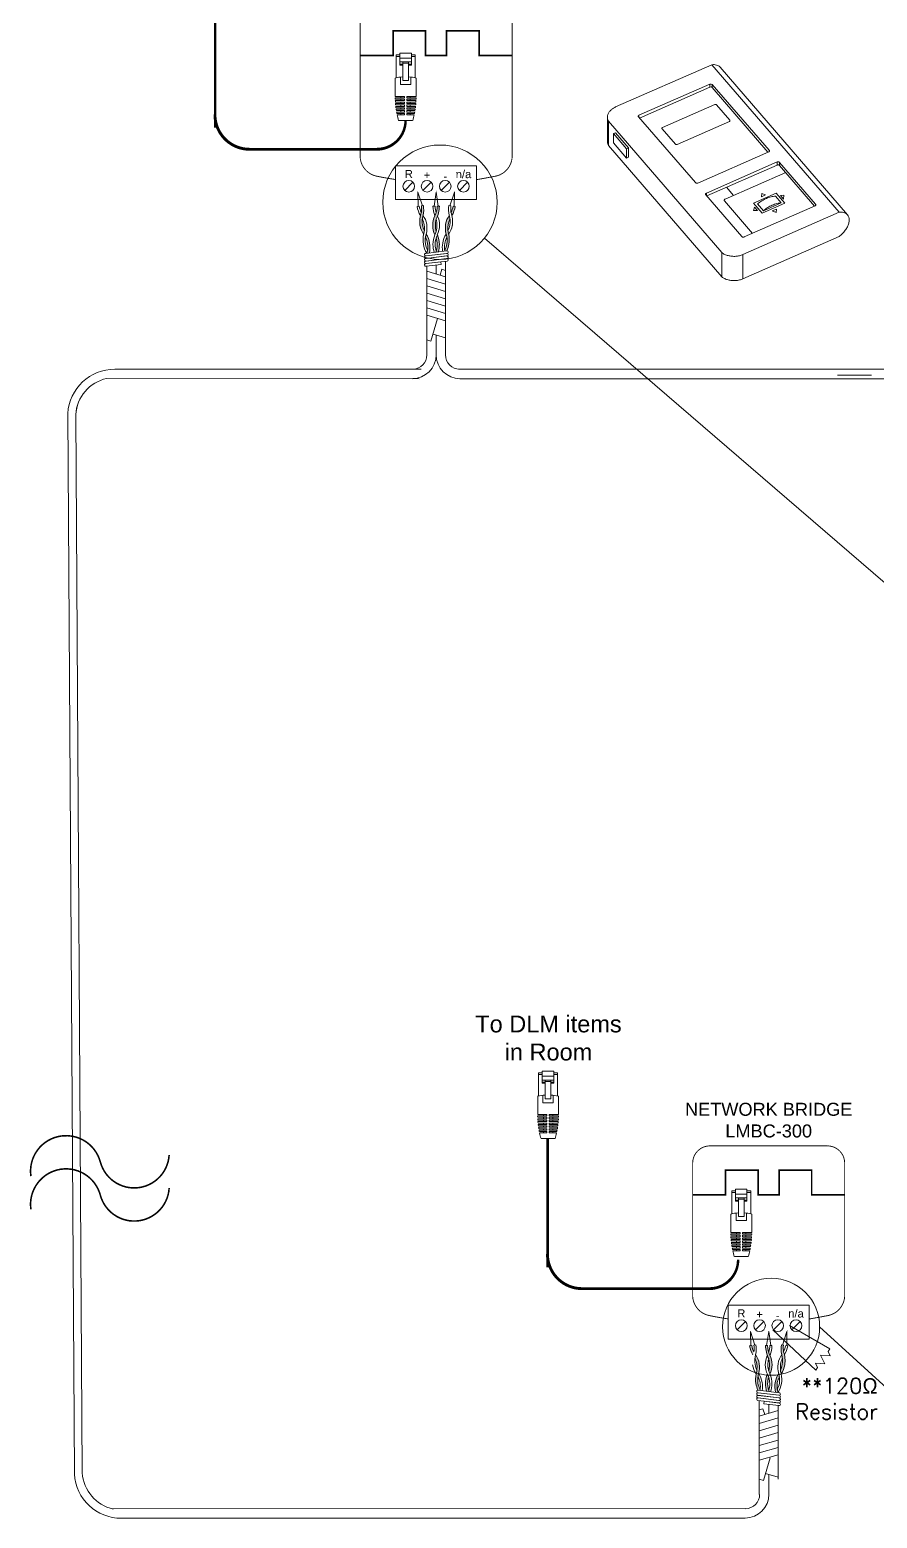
# Model space of a CAD drawing. Header units: inches. Extents: x -60 to 2005, y -577 to 104.
# Drawn here: x 1366.59 to 1384.19, y 27.89 to 58.81 of the extents above; entities that cross this region are included whole.
import ezdxf
from ezdxf.enums import TextEntityAlignment as Align

# ---------------------------------------------------------------- set-up
doc = ezdxf.new("R2010")
doc.units = ezdxf.units.IN
doc.header["$MEASUREMENT"] = 0
doc.layers.get('0').update_dxf_attribs({"lineweight": 5})
for name, color, linetype, lineweight in [('WS', 3, 'Continuous', 5), ('WS_Dataline', 6, 'Continuous', 5), ('WS_DETAIL', 7, 'Continuous', 5)]:
    doc.layers.add(name, color=color, linetype=linetype, lineweight=lineweight)
doc.styles.add('ARIAL', font='arial.ttf')

# ---------------------------------------------------------------- blocks, each defined once
blk = doc.blocks.new('LMCT-100_i')
at = {"extrusion": (0, 0.700492, 0.71366)}
for p, q in [((-24.44, 12.57), (-4.49, 21.34)), ((21.96, -9.31), (-4.49, 21.34)), ((-2.72, 20.82), (23.73, -9.83)), ((-19.6, 10.84), (-4.88, 17.31)), ((-4.88, 16.69), (-19.52, 10.26)), ((-4.89, 17.31), (-4.89, 16.68)), ((-4.39, 17.23), (7.47, 3.58)), ((-4.39, 17.22), (-4.39, 16.6)), ((7.2, 3.17), (-4.39, 16.6)), ((-14.71, 8.31), (-3.84, 13.09)), ((-3.47, 13.03), (-0.73, 9.81)), ((-26.13, 10.41), (-26.13, 5.37)), ((-25.93, 9.59), (-25.93, 4.54)), ((-25.92, 9.59), (-2.4, -17.69)), ((-7.85, -3.15), (-19.72, 10.49)), ((-19.6, 10.84), (-19.6, 10.35)), ((-0.8, 9.56), (-11.67, 4.79)), ((-24.48, 7.23), (-24.92, 7.04)), ((-24.92, 7.04), (-22.2, 3.89)), ((-24.92, 7.04), (-24.92, 5.11)), ((-12.03, 4.85), (-14.8, 8.05)), ((-22.2, 1.96), (-24.92, 5.11)), ((-22.2, 3.89), (-21.76, 4.08)), ((-22.2, 1.96), (-22.2, 3.89)), ((-21.76, 2.15), (-21.76, 4.08)), ((7.36, 3.23), (-7.36, -3.23)), ((7.47, 3.58), (7.47, 3.31)), ((-21.76, 2.15), (-22.2, 1.96)), ((-5.6, -5.33), (9.12, 1.14)), ((9.12, 0.51), (-5.52, -5.91)), ((9.12, 1.14), (9.12, 0.51)), ((9.61, 1.05), (17.1, -7.63)), ((9.61, 1.05), (9.61, 0.43)), ((16.9, -8.02), (9.61, 0.43)), ((-1.72, -6.58), (10.88, -1.04)), ((1.77, -14.36), (-5.72, -5.68)), ((-5.6, -5.33), (-5.6, -5.82)), ((0.07, -5.79), (-1.38, -4.1)), ((4.2, -7.4), (8.9, -5.34)), ((8.76, -5.94), (9.96, -7.33)), ((10.7, -7.42), (8.9, -5.34)), ((3.96, -13.7), (-1.84, -6.93)), ((16.98, -7.98), (2.27, -14.44)), ((6, -9.49), (4.2, -7.4)), ((5.05, -8.96), (4.42, -8.23)), ((6.24, -8.97), (5.04, -7.57)), ((6, -9.49), (10.7, -7.42)), ((6.24, -8.97), (9.96, -7.33)), ((17.1, -7.63), (17.1, -7.9)), ((21.96, -9.31), (2, -18.08)), ((2, -23.12), (21.96, -14.36)), ((-2.4, -22.73), (-2.4, -17.69)), ((2, -18.08), (2, -23.12))]:
    blk.add_line(p, q, dxfattribs=at)
for p, q in [((5.83, -6.07), (5.93, -5.37)), ((6.71, -5.7), (5.93, -5.37)), ((9.78, -5.85), (10.48, -5.73)), ((10.4, -6.57), (10.48, -5.73)), ((4.42, -8.23), (4.2, -8.91)), ((5.05, -8.96), (4.2, -8.91)), ((8.87, -9.36), (8.09, -9.03)), ((8.87, -9.36), (8.97, -8.66))]:
    blk.add_line(p, q)
at = {"extrusion": (-0.310472, -0.62793, 0.71366)}
for p, q in [((6.71, -5.7), (5.83, -6.07)), ((8.97, -8.66), (8.09, -9.03))]:
    blk.add_line(p, q, dxfattribs=at)
at = {"extrusion": (-0.692921, 0.102711, 0.71366)}
blk.add_line((10.4, -6.57), (9.78, -5.85), dxfattribs=at)
for centre in [(-4.71, 16.87), (-4.71, 16.25)]:
    blk.add_arc(centre, 0.477, 48.6015, 112.129)
for points, knots in [([(-4.49, 21.34), (-4.24, 21.37), (-3.76, 21.38), (-3.16, 21.21), (-2.85, 20.98), (-2.72, 20.83), (-2.72, 20.82)], [0, 0, 0, 0, 0.1, 0.2, 0.3, 0.3044799, 0.3044799, 0.3044799, 0.3044799]), ([(-25.93, 4.54), (-26.02, 4.72), (-26.11, 5), (-26.13, 5.28), (-26.13, 5.37)], [0, 0, 0, 0, 0.1666667, 0.2459578, 0.2459578, 0.2459578, 0.2459578])]:
    blk.add_open_spline(points, degree=3, knots=knots)
for points in [[(-24.44, 12.57), (-24.67, 12.47), (-25.09, 12.23), (-25.6, 11.79), (-25.95, 11.27), (-26.13, 10.71), (-26.14, 10.14), (-26.02, 9.77), (-25.93, 9.59)], [(-3.84, 13.09), (-3.82, 13.1), (-3.78, 13.11), (-3.71, 13.12), (-3.64, 13.11), (-3.57, 13.1), (-3.52, 13.07), (-3.49, 13.04), (-3.47, 13.03)], [(-19.72, 10.49), (-19.73, 10.51), (-19.76, 10.55), (-19.77, 10.62), (-19.77, 10.69), (-19.73, 10.75), (-19.68, 10.8), (-19.63, 10.83), (-19.6, 10.84)], [(-0.73, 9.81), (-0.72, 9.8), (-0.7, 9.77), (-0.69, 9.72), (-0.69, 9.67), (-0.72, 9.62), (-0.76, 9.58), (-0.8, 9.56), (-0.82, 9.55)], [(-14.8, 8.05), (-14.81, 8.07), (-14.83, 8.1), (-14.84, 8.15), (-14.83, 8.2), (-14.81, 8.24), (-14.77, 8.28), (-14.73, 8.3), (-14.71, 8.31)], [(-11.67, 4.79), (-11.69, 4.78), (-11.73, 4.76), (-11.8, 4.75), (-11.87, 4.76), (-11.93, 4.78), (-11.99, 4.81), (-12.02, 4.83), (-12.03, 4.85)], [(7.47, 3.58), (7.49, 3.56), (7.51, 3.52), (7.53, 3.46), (7.52, 3.39), (7.48, 3.32), (7.43, 3.27), (7.38, 3.24), (7.35, 3.23)], [(9.12, 1.14), (9.14, 1.15), (9.2, 1.17), (9.3, 1.18), (9.39, 1.17), (9.48, 1.15), (9.56, 1.11), (9.6, 1.07), (9.61, 1.05)], [(9.61, 0.43), (9.6, 0.45), (9.56, 0.48), (9.48, 0.52), (9.39, 0.55), (9.3, 0.56), (9.2, 0.54), (9.14, 0.53), (9.12, 0.51)], [(-7.36, -3.23), (-7.38, -3.24), (-7.44, -3.26), (-7.54, -3.27), (-7.63, -3.27), (-7.72, -3.24), (-7.8, -3.2), (-7.84, -3.17), (-7.85, -3.15)], [(-5.72, -5.68), (-5.73, -5.66), (-5.76, -5.62), (-5.77, -5.56), (-5.76, -5.49), (-5.73, -5.42), (-5.67, -5.37), (-5.62, -5.34), (-5.6, -5.33)], [(5.04, -7.57), (5.33, -7.34), (5.94, -6.91), (6.9, -6.4), (7.85, -6.06), (8.47, -5.96), (8.76, -5.94)], [(-1.84, -6.93), (-1.85, -6.91), (-1.88, -6.87), (-1.89, -6.8), (-1.88, -6.74), (-1.85, -6.67), (-1.8, -6.62), (-1.75, -6.59), (-1.72, -6.58)], [(9.96, -7.33), (9.67, -7.35), (9.06, -7.46), (8.1, -7.8), (7.14, -8.3), (6.53, -8.73), (6.24, -8.97)], [(17.1, -7.63), (17.12, -7.65), (17.14, -7.69), (17.16, -7.75), (17.15, -7.82), (17.11, -7.88), (17.06, -7.94), (17.01, -7.97), (16.98, -7.98)], [(21.96, -14.36), (22.21, -14.17), (22.68, -13.76), (23.28, -13.06), (23.74, -12.32), (24.02, -11.58), (24.12, -10.88), (24.02, -10.27), (23.74, -9.78), (23.28, -9.44), (22.68, -9.27), (22.21, -9.28), (21.96, -9.31)], [(2.27, -14.44), (2.24, -14.46), (2.18, -14.48), (2.09, -14.49), (1.99, -14.48), (1.9, -14.45), (1.83, -14.42), (1.79, -14.38), (1.77, -14.36)], [(-2.4, -17.69), (-2.22, -17.83), (-1.8, -18.07), (-1.08, -18.32), (-0.3, -18.46), (0.5, -18.47), (1.29, -18.34), (1.78, -18.18), (2, -18.08)], [(2, -23.12), (1.78, -23.22), (1.29, -23.39), (0.5, -23.51), (-0.3, -23.5), (-1.08, -23.37), (-1.8, -23.11), (-2.22, -22.87), (-2.4, -22.73)]]:
    blk.add_open_spline(points, degree=3)
at = {"layer": 'WS_DETAIL'}
blk.add_line((-24.48, 7.23), (-21.76, 4.08), dxfattribs=at)
at = {"layer": 'WS_DETAIL', "extrusion": (0, 0.700492, 0.71366)}
blk.add_line((-25.93, 4.54), (-2.4, -22.73), dxfattribs=at)
blk = doc.blocks.new('LMBC-300')
for p, q in [((-5.44, -23.35), (-4.01, -21.92)), ((-2.29, -23.35), (-0.86, -21.92)), ((0.87, -23.35), (2.3, -21.92)), ((4.03, -23.35), (5.45, -21.92))]:
    blk.add_line(p, q)
blk.add_lwpolyline([(-7.01, -19.08), (7.02, -19.08), (7.02, -24.94), (-7.01, -24.94)], close=True)
for centre in [(-4.73, -22.63), (-1.57, -22.63), (1.58, -22.63), (4.74, -22.63)]:
    blk.add_circle(centre, 1.01)
at = {"layer": 'WS_DETAIL', "linetype": 'Continuous', "const_width": 0.154}
for points in [[(0.01, 8.49), (-10.18, 8.49, 0.414214), (-13.15, 5.51), (-13.15, -17.61, 0.329956), (-10.38, -20.86, 0.015788), (-7.01, -21.46, 0.023143)], [(0.01, 8.49), (10.19, 8.49, -0.414214), (13.16, 5.51), (13.16, -17.61, -0.329956), (10.39, -20.86, -0.003091), (7.02, -21.48, -0.023143)]]:
    blk.add_lwpolyline(points, format="xyb", dxfattribs=at)
at = {"layer": 'WS_DETAIL', "const_width": 0.284}
blk.add_lwpolyline([(-13.15, 0), (-7.45, 0), (-7.45, 4.3), (-1.82, 4.3), (-1.82, 0), (1.82, 0), (1.82, 4.3), (7.45, 4.3), (7.45, 0), (13.16, 0)], dxfattribs=at)
at = {"insert": (0.01, 15.95), "char_height": 2.2491, "width": 28.8312, "attachment_point": 2, "style": 'ARIAL'}
blk.add_mtext('NETWORK BRIDGE\\PLMBC-300', dxfattribs=at)
at = {"layer": 'WS_DETAIL', "style": 'ARIAL'}
for s, height, p in [('R', 1.39, (-4.73, -20.5)), ('+', 1.39, (-1.57, -20.67)), ('n/a', 1.385, (4.74, -20.5)), ('-', 1.39, (1.58, -20.91))]:
    blk.add_text(s, height=height, dxfattribs=at).set_placement(p, align=Align.MIDDLE)
blk = doc.blocks.new('A$C756910A1')
at = {"layer": 'WS_DETAIL'}
for p, q in [((0.15, 6.6), (0.15, 10.17)), ((0.15, 10.17), (0.73, 10.17)), ((0.73, 9.92), (0.15, 9.92)), ((0.73, 10.43), (0.73, 8.56)), ((0.73, 10.43), (2.51, 10.43)), ((2.51, 9.66), (0.73, 9.66)), ((2.51, 10.43), (2.51, 8.56)), ((3.08, 10.17), (2.51, 10.17)), ((3.08, 9.92), (2.51, 9.92)), ((3.08, 6.6), (3.08, 10.17)), ((2.51, 9.06), (0.73, 9.06)), ((0.73, 8.74), (1.17, 8.74)), ((0.73, 8.56), (1.17, 8.56)), ((1.17, 6.17), (1.17, 9.06)), ((1.17, 8.85), (2.06, 8.85)), ((2.06, 6.17), (2.06, 9.06)), ((2.06, 8.74), (2.51, 8.74)), ((2.51, 8.56), (2.06, 8.56)), ((0, 6.56), (0, 3.73)), ((0.81, 6.7), (0.81, 5.55)), ((0.81, 5.55), (2.42, 5.55)), ((1.17, 6.17), (2.06, 6.17)), ((2.42, 6.7), (2.42, 5.55)), ((3.23, 6.56), (3.23, 3.73)), ((0, 3.73), (1.43, 3.73)), ((0, 3.51), (1.43, 3.51)), ((0.01, 3.29), (1.43, 3.29)), ((0.02, 3.06), (1.43, 3.06)), ((0.03, 2.84), (1.43, 2.84)), ((0.05, 2.62), (1.43, 2.62)), ((0.07, 2.4), (1.43, 2.4)), ((0.89, 3.73), (0.89, 3.51)), ((0.89, 3.29), (0.89, 3.06)), ((0.89, 2.84), (0.89, 2.62)), ((0.89, 2.4), (0.89, 2.18)), ((1.43, 3.51), (1.43, 3.73)), ((1.43, 3.06), (1.43, 3.29)), ((1.43, 2.62), (1.43, 2.84)), ((1.43, 2.18), (1.43, 2.4)), ((1.8, 3.73), (3.23, 3.73)), ((1.8, 3.51), (1.8, 3.73)), ((1.8, 3.51), (3.23, 3.51)), ((1.8, 3.29), (3.23, 3.29)), ((1.8, 3.06), (1.8, 3.29)), ((1.8, 3.06), (3.22, 3.06)), ((1.8, 2.84), (3.2, 2.84)), ((1.8, 2.62), (1.8, 2.84)), ((1.8, 2.62), (3.19, 2.62)), ((1.8, 2.4), (3.17, 2.4)), ((1.8, 2.18), (1.8, 2.4)), ((2.34, 3.73), (2.34, 3.51)), ((2.34, 3.29), (2.34, 3.06)), ((2.34, 2.84), (2.34, 2.62)), ((2.34, 2.4), (2.34, 2.18)), ((0.09, 2.18), (1.43, 2.18)), ((0.12, 1.96), (1.43, 1.96)), ((0.15, 1.74), (1.43, 1.74)), ((0.18, 1.52), (1.43, 1.52)), ((0.22, 1.3), (1.43, 1.3)), ((0.26, 1.08), (1.43, 1.08)), ((0.31, 0.86), (1.43, 0.86)), ((0.89, 1.96), (0.89, 1.74)), ((0.89, 1.52), (0.89, 1.3)), ((0.89, 1.08), (0.89, 0.86)), ((1.43, 1.74), (1.43, 1.96)), ((1.43, 1.3), (1.43, 1.52)), ((1.43, 0.86), (1.43, 1.08)), ((1.8, 2.18), (3.14, 2.18)), ((1.8, 1.96), (3.12, 1.96)), ((1.8, 1.74), (1.8, 1.96)), ((1.8, 1.74), (3.09, 1.74)), ((1.8, 1.52), (3.05, 1.52)), ((1.8, 1.3), (1.8, 1.52)), ((1.8, 1.3), (3.01, 1.3)), ((1.8, 1.08), (2.97, 1.08)), ((1.8, 0.86), (1.8, 1.08)), ((1.8, 0.86), (2.92, 0.86)), ((2.34, 1.96), (2.34, 1.74)), ((2.34, 1.52), (2.34, 1.3)), ((2.34, 1.08), (2.34, 0.86)), ((2.69, 0), (0.52, 0))]:
    blk.add_line(p, q, dxfattribs=at)
for centre, radius, start, end in [((1.62, -0.58), 7.33, 93.502, 102.7411), ((1.62, -0.58), 7.33, 77.2589, 86.498), ((13.49, 3.73), 13.49, 180.937, 181.8742), ((13.49, 3.73), 13.49, 182.8119, 183.7504), ((13.49, 3.73), 13.49, 184.6899, 185.6307), ((-10.25, 3.73), 13.49, 354.3693, 355.3101), ((-10.25, 3.73), 13.49, 356.2496, 357.1881), ((-10.25, 3.73), 13.49, 358.1258, 359.063), ((13.49, 3.73), 13.49, 186.573, 187.5171), ((13.49, 3.73), 13.49, 188.4632, 189.4117), ((13.49, 3.73), 13.49, 190.3627, 191.3167), ((13.49, 3.73), 13.49, 192.2739, 196.0379), ((-10.25, 3.73), 13.49, 343.9621, 347.7261), ((-10.25, 3.73), 13.49, 348.6833, 349.6373), ((-10.25, 3.73), 13.49, 350.5883, 351.5368), ((-10.25, 3.73), 13.49, 352.4829, 353.427)]:
    blk.add_arc(centre, radius, start, end, dxfattribs=at)
blk = doc.blocks.new('A$C043B1A8A')
at = {"layer": 'WS_DETAIL'}
for p, q in [((0.268, 0.224), (0.236, 0.197)), ((0, 0), (0.032, 0.027)), ((0.021, 0.092), (0.145, 0.047)), ((0.032, 0.027), (0.021, 0.092)), ((0.123, 0.178), (0.247, 0.132)), ((0.123, 0.178), (0.145, 0.047)), ((0.236, 0.197), (0.247, 0.132))]:
    blk.add_line(p, q, dxfattribs=at)

msp = doc.modelspace()

# ---------------------------------------------------------------- hatches: boundary and pattern name
h = msp.add_hatch(color=256)
h.paths.add_polyline_path([(1374.85, 54.37, -0.120606), (1374.832, 54.169), (1374.888, 54.176, -0.0008), (1374.888, 54.177, 0.094746), (1374.893, 54.377, 0.094746), (1374.823, 54.565, -0.002014), (1374.821, 54.568, -0.002014), (1374.82, 54.565, 0.034938), (1374.806, 54.499, -0.070973)])
h.paths.add_polyline_path([(1374.746, 54.754, -0.109546), (1374.757, 54.954, -0.001993), (1374.758, 54.958, 0.094746), (1374.763, 55.158), (1374.72, 55.151, -0.070973), (1374.72, 55.015, 0.113898), (1374.693, 54.745, 0.109526), (1374.769, 54.56, 0.040685), (1374.784, 54.633, -0.068536)])
h.paths.add_polyline_path([(1375.056, 54.548, -0.002014), (1375.054, 54.552, -0.002014), (1375.053, 54.548, 0.034938), (1375.028, 54.486, -0.070973), (1375.051, 54.352, -0.085373), (1375.019, 54.192), (1375.071, 54.198, 0.07335), (1375.094, 54.352, 0.094746)])
h.paths.add_polyline_path([(1375.01, 54.748, -0.068536), (1375.028, 54.873, 0.112468), (1375.094, 55.143), (1375.051, 55.143, -0.108028), (1375.001, 54.943, 0.109526), (1374.957, 54.748, 0.109526), (1375.001, 54.552, 0.040685), (1375.028, 54.622, -0.068536)])
h.paths.add_polyline_path([(1375.25, 54.363, -0.06985), (1375.207, 54.236, 0.012752), (1375.211, 54.215), (1375.244, 54.219, -0.058757), (1375.251, 54.22, 0.06709), (1375.293, 54.356, 0.094746), (1375.288, 54.556, -0.111564), (1375.275, 54.76, -0.068536), (1375.313, 54.88, 0.040685), (1375.299, 54.954, 0.109526), (1375.223, 54.769, 0.111564), (1375.236, 54.565, -0.106175)])
h.paths.add_polyline_path([(1375.423, 55.137), (1375.38, 55.144, -0.070973), (1375.336, 55.015, -0.028112), (1375.354, 54.95, 0.094194)])
h = msp.add_hatch(color=256)
h.paths.add_polyline_path([(1382.113, 30.701, 0.120606), (1382.132, 30.5), (1382.076, 30.506, 0.0008), (1382.076, 30.508, -0.094746), (1382.071, 30.708, -0.094746), (1382.14, 30.896, 0.002014), (1382.143, 30.899, 0.002014), (1382.144, 30.895, -0.034938), (1382.158, 30.83, 0.070973)])
h.paths.add_polyline_path([(1382.218, 31.085, 0.109546), (1382.207, 31.285, 0.001993), (1382.206, 31.289, -0.094746), (1382.201, 31.489), (1382.244, 31.482, 0.070973), (1382.244, 31.346, -0.113898), (1382.271, 31.076, -0.109526), (1382.195, 30.89, -0.040685), (1382.18, 30.964, 0.068536)])
h.paths.add_polyline_path([(1381.908, 30.879, 0.002014), (1381.909, 30.883, 0.002014), (1381.911, 30.879, -0.034938), (1381.936, 30.817, 0.070973), (1381.913, 30.683, 0.085373), (1381.945, 30.522), (1381.893, 30.529, -0.07335), (1381.87, 30.683, -0.094746)])
h.paths.add_polyline_path([(1381.954, 31.078, 0.068536), (1381.936, 31.204, -0.112468), (1381.87, 31.474), (1381.913, 31.474, 0.108028), (1381.962, 31.274, -0.109526), (1382.007, 31.078, -0.109526), (1381.962, 30.883, -0.040685), (1381.936, 30.953, 0.068536)])
h.paths.add_polyline_path([(1381.714, 30.694, 0.06985), (1381.757, 30.567, -0.012752), (1381.753, 30.546), (1381.719, 30.55, 0.058757), (1381.713, 30.55, -0.06709), (1381.671, 30.687, -0.094746), (1381.676, 30.887, 0.111564), (1381.689, 31.091, 0.068536), (1381.65, 31.211, -0.040685), (1381.665, 31.285, -0.109526), (1381.741, 31.099, -0.111564), (1381.728, 30.895, 0.106175)])
h.paths.add_polyline_path([(1381.541, 31.467), (1381.584, 31.474, 0.070973), (1381.628, 31.346, 0.028112), (1381.61, 31.28, -0.094194)])

# ---------------------------------------------------------------- linework, layer by layer
for p, q in [((1374.654, 55.142), (1374.649, 55.438)), ((1374.649, 55.438), (1374.741, 55.156)), ((1374.984, 55.145), (1375.028, 55.438)), ((1375.028, 55.438), (1375.072, 55.145)), ((1375.407, 55.438), (1375.315, 55.156)), ((1375.402, 55.142), (1375.407, 55.438)), ((1374.675, 55.145), (1374.632, 55.138)), ((1374.72, 55.153), (1374.762, 55.16)), ((1375.005, 55.145), (1374.962, 55.145)), ((1375.051, 55.145), (1375.094, 55.145)), ((1375.336, 55.153), (1375.294, 55.16)), ((1375.381, 55.145), (1375.423, 55.138)), ((1376.033, 54.483), (1388.494, 43.744)), ((1375.245, 54.219), (1374.811, 54.166)), ((1375.245, 54.165), (1374.811, 54.113)), ((1375.245, 54.112), (1374.811, 54.059)), ((1374.817, 54.114), (1375.254, 54.166)), ((1374.817, 54.06), (1375.254, 54.113)), ((1375.245, 54.058), (1374.811, 54.006)), ((1375.124, 53.99), (1374.811, 53.952)), ((1374.817, 54.007), (1375.254, 54.06)), ((1374.817, 53.953), (1375.254, 54.006)), ((1374.817, 53.9), (1375.13, 53.938)), ((1375.13, 53.938), (1375.124, 53.99)), ((1383.204, 31.409), (1382.37, 31.896)), ((1382.995, 31.867), (1387.018, 28.195)), ((1381.562, 31.472), (1381.557, 31.769)), ((1381.557, 31.769), (1381.649, 31.487)), ((1381.936, 31.769), (1381.892, 31.476)), ((1381.98, 31.476), (1381.936, 31.769)), ((1382.917, 30.968), (1382.019, 31.802)), ((1382.315, 31.769), (1382.223, 31.487)), ((1382.31, 31.472), (1382.315, 31.769)), ((1381.583, 31.476), (1381.54, 31.469)), ((1381.628, 31.483), (1381.67, 31.491)), ((1381.913, 31.476), (1381.87, 31.476)), ((1381.959, 31.476), (1382.002, 31.476)), ((1382.244, 31.483), (1382.202, 31.491)), ((1382.289, 31.476), (1382.331, 31.469)), ((1382.147, 30.445), (1381.709, 30.497)), ((1382.147, 30.391), (1381.709, 30.444)), ((1382.147, 30.338), (1381.709, 30.39)), ((1382.147, 30.284), (1381.709, 30.337)), ((1381.719, 30.55), (1382.153, 30.497)), ((1381.719, 30.496), (1382.153, 30.444)), ((1381.719, 30.443), (1382.153, 30.39)), ((1381.719, 30.389), (1382.153, 30.337)), ((1381.833, 30.268), (1381.84, 30.321)), ((1381.84, 30.321), (1382.153, 30.283)), ((1382.147, 30.231), (1381.833, 30.268))]:
    msp.add_line(p, q)
at = {"const_width": 0.00984}
for points in [[(1374.654, 55.142), (1374.649, 55.438), (1374.741, 55.156)], [(1374.984, 55.145), (1375.028, 55.438), (1375.072, 55.145)], [(1375.315, 55.156), (1375.407, 55.438), (1375.402, 55.142)], [(1381.649, 31.487), (1381.557, 31.769), (1381.562, 31.472)], [(1381.98, 31.476), (1381.936, 31.769), (1381.892, 31.476)], [(1382.31, 31.472), (1382.315, 31.769), (1382.223, 31.487)]]:
    msp.add_lwpolyline(points, dxfattribs=at)
at = {"const_width": 0.0325}
for points in [[(1369.481, 35.436, -0.850498), (1368.051, 35.291, 0.940556), (1366.609, 34.997, 1.497182)], [(1369.481, 34.748, -0.850498), (1368.051, 34.602, 0.940556), (1366.609, 34.308, 1.497182)]]:
    msp.add_lwpolyline(points, format="xyb", dxfattribs=at)
for centre, radius in [((1375.108, 55.229), 1.188), ((1381.987, 31.867), 1.008)]:
    msp.add_circle(centre, radius)
for centre, radius, start, end in [((1375.159, 55.226), 0.534, 189.4603, 211.11), ((1375.149, 55.237), 0.483, 190.9117, 207.1503), ((1374.242, 55.085), 0.483, 351.7703, 8.0089), ((1374.235, 55.072), 0.534, 347.8107, 9.4603), ((1375.496, 55.145), 0.534, 180, 201.6497), ((1374.568, 55.157), 0.483, 333.8821, 358.5446), ((1375.488, 55.157), 0.483, 181.4514, 197.692), ((1374.466, 55.154), 0.628, 333.5219, 359.1899), ((1375.82, 55.072), 0.534, 170.5397, 192.1893), ((1375.814, 55.085), 0.483, 171.9911, 188.2297), ((1374.907, 55.237), 0.483, 332.8497, 349.0883), ((1374.897, 55.226), 0.534, 328.89, 350.5397), ((1375.291, 54.823), 0.604, 161.3433, 187.3349), ((1375.15, 54.824), 0.464, 189.6911, 214.6929), ((1375.203, 54.829), 0.464, 164.2231, 189.2296), ((1374.322, 54.683), 0.464, 9.6911, 25.3738), ((1375.203, 54.833), 0.464, 189.6911, 205.3738), ((1374.375, 54.691), 0.464, 9.6911, 35.1544), ((1374.322, 54.686), 0.464, 343.7663, 9.2296), ((1374.374, 54.695), 0.464, 343.7663, 9.2296), ((1375.421, 54.747), 0.464, 154.7675, 179.7692), ((1375.421, 54.75), 0.464, 180.2308, 205.2325), ((1374.581, 54.75), 0.464, 334.3059, 359.7692), ((1375.475, 54.747), 0.464, 164.0866, 179.7692), ((1375.475, 54.75), 0.464, 180.2308, 195.9134), ((1374.581, 54.747), 0.464, 0.2308, 15.9134), ((1374.634, 54.75), 0.464, 334.3059, 359.7692), ((1374.634, 54.747), 0.464, 0.2308, 24.6644), ((1375.682, 54.695), 0.464, 170.7704, 196.2337), ((1375.681, 54.691), 0.464, 144.8456, 170.3089), ((1375.734, 54.686), 0.464, 170.7704, 196.2337), ((1374.853, 54.833), 0.464, 334.6262, 350.3089), ((1375.734, 54.683), 0.464, 154.6262, 170.3089), ((1374.905, 54.824), 0.464, 325.3071, 350.3089), ((1374.853, 54.829), 0.464, 350.7704, 15.7769), ((1374.765, 54.823), 0.604, 352.6651, 18.6567), ((1375.29, 54.444), 0.534, 167.8107, 189.4603), ((1375.283, 54.43), 0.483, 163.7663, 188.0089), ((1374.376, 54.279), 0.483, 10.9117, 27.1503), ((1375.203, 54.833), 0.464, 214.6929, 215.1544), ((1374.366, 54.29), 0.534, 9.4603, 31.11), ((1375.496, 54.352), 0.534, 158.3503, 180), ((1375.488, 54.34), 0.483, 154.3059, 178.5486), ((1374.568, 54.34), 0.483, 1.4514, 17.69), ((1375.475, 54.75), 0.464, 205.2325, 205.6941), ((1374.56, 54.352), 0.534, 0, 21.6497), ((1375.69, 54.29), 0.534, 148.89, 170.5397), ((1375.68, 54.279), 0.483, 152.8497, 169.0883), ((1374.853, 54.833), 0.464, 324.8456, 325.3071), ((1374.773, 54.43), 0.483, 351.9911, 16.2337), ((1374.766, 54.444), 0.534, 350.5397, 12.1893), ((1375.29, 54.444), 0.534, 189.4603, 210.9753), ((1374.811, 54.14), 0.0266, 90, 283.7483), ((1374.811, 54.086), 0.0266, 90, 283.7483), ((1375.279, 54.454), 0.483, 190.9117, 206.8942), ((1374.429, 54.307), 0.426, 341.0444, 8.5523), ((1374.505, 53.909), 0.464, 34.9831, 35.1544), ((1375.334, 54.047), 0.464, 163.7663, 163.9497), ((1374.366, 54.29), 0.534, 347.8107, 9.4603), ((1375.496, 54.352), 0.534, 180, 197.9088), ((1375.488, 54.364), 0.483, 181.4514, 197.69), ((1374.568, 54.364), 0.483, 339.03, 358.5486), ((1374.56, 54.352), 0.534, 343.2194, 0), ((1375.69, 54.29), 0.534, 170.5397, 188.7192), ((1375.627, 54.307), 0.426, 171.4477, 192.5341), ((1374.777, 54.454), 0.483, 333.1058, 349.0883), ((1375.251, 54.193), 0.0266, 276.8741, 103.7978), ((1375.251, 54.139), 0.0266, 276.8741, 103.7978), ((1375.251, 54.086), 0.0266, 276.8741, 103.7978), ((1374.766, 54.444), 0.534, 335.1844, 350.5397), ((1374.811, 54.033), 0.0266, 90, 283.7483), ((1374.811, 53.979), 0.0266, 90, 283.7483), ((1374.811, 53.926), 0.0266, 90, 283.7483), ((1375.251, 54.033), 0.0266, 276.8741, 103.7978), ((1382.067, 31.557), 0.534, 189.4603, 211.11), ((1382.057, 31.567), 0.483, 190.9117, 207.1503), ((1381.15, 31.416), 0.483, 351.7703, 8.0089), ((1382.111, 31.16), 0.464, 164.2231, 189.2296), ((1381.283, 31.022), 0.464, 9.6911, 35.1544), ((1381.143, 31.403), 0.534, 347.8107, 9.4603), ((1382.329, 31.077), 0.464, 155.3356, 179.7692), ((1382.498, 31.485), 0.628, 180.8101, 206.4781), ((1382.396, 31.488), 0.483, 181.4554, 206.1179), ((1381.476, 31.488), 0.483, 342.308, 358.5486), ((1381.542, 31.077), 0.464, 0.2308, 25.2325), ((1381.468, 31.476), 0.534, 338.3503, 0), ((1382.589, 31.022), 0.464, 144.8456, 170.3089), ((1382.728, 31.403), 0.534, 170.5397, 192.1893), ((1381.76, 31.16), 0.464, 350.7704, 15.7769), ((1382.722, 31.416), 0.483, 171.9911, 188.2297), ((1381.815, 31.567), 0.483, 332.8497, 349.0883), ((1381.672, 31.154), 0.604, 352.6651, 18.6567), ((1381.672, 31.154), 0.604, 352.6651, 18.6567), ((1381.804, 31.557), 0.534, 328.89, 350.5397), ((1382.058, 31.155), 0.464, 189.6911, 214.6929), ((1381.23, 31.013), 0.464, 9.6911, 25.3738), ((1382.111, 31.164), 0.464, 189.6911, 205.3738), ((1381.23, 31.017), 0.464, 343.7663, 9.2296), ((1381.282, 31.026), 0.464, 343.7663, 9.2296), ((1382.329, 31.081), 0.464, 180.2308, 205.6941), ((1382.382, 31.077), 0.464, 164.0866, 179.7692), ((1382.382, 31.081), 0.464, 180.2308, 205.6941), ((1381.489, 31.077), 0.464, 0.2308, 15.9134), ((1381.489, 31.081), 0.464, 344.0866, 359.7692), ((1381.542, 31.081), 0.464, 334.7675, 359.7692), ((1382.59, 31.026), 0.464, 170.7704, 196.2337), ((1382.642, 31.017), 0.464, 170.7704, 196.2337), ((1381.761, 31.164), 0.464, 334.6262, 350.3089), ((1382.641, 31.013), 0.464, 154.6262, 170.3089), ((1381.813, 31.155), 0.464, 325.3071, 350.3089), ((1382.198, 30.774), 0.534, 167.8107, 189.4603), ((1382.198, 30.774), 0.534, 189.4603, 204.8156), ((1382.191, 30.761), 0.483, 163.7663, 188.0089), ((1382.187, 30.785), 0.483, 190.9117, 206.8942), ((1381.284, 30.61), 0.483, 10.9117, 27.1503), ((1382.111, 31.164), 0.464, 214.6929, 215.1544), ((1381.274, 30.621), 0.534, 9.4603, 31.11), ((1381.337, 30.638), 0.426, 347.4659, 8.5523), ((1381.274, 30.621), 0.534, 351.2808, 9.4603), ((1382.404, 30.683), 0.534, 158.3503, 180), ((1382.404, 30.683), 0.534, 180, 196.7806), ((1381.489, 31.081), 0.464, 334.3059, 334.7675), ((1381.476, 30.671), 0.483, 1.4514, 25.6941), ((1382.396, 30.671), 0.483, 162.31, 178.5486), ((1382.396, 30.695), 0.483, 181.4514, 200.97), ((1381.476, 30.695), 0.483, 342.31, 358.5486), ((1381.468, 30.683), 0.534, 0, 21.6497), ((1381.468, 30.683), 0.534, 342.0912, 0), ((1382.598, 30.621), 0.534, 170.5397, 192.1893), ((1382.598, 30.621), 0.534, 148.89, 170.5397), ((1382.535, 30.638), 0.426, 171.4477, 198.9556), ((1382.588, 30.61), 0.483, 152.8497, 169.0883), ((1381.684, 30.785), 0.483, 333.1058, 349.0883), ((1381.674, 30.774), 0.534, 329.0247, 350.5397), ((1381.761, 31.164), 0.464, 324.8456, 325.3071), ((1381.68, 30.761), 0.483, 351.9911, 16.2337), ((1381.674, 30.774), 0.534, 350.5397, 12.1893), ((1381.713, 30.524), 0.0266, 76.2022, 263.1259), ((1381.713, 30.47), 0.0266, 76.2022, 263.1259), ((1381.713, 30.417), 0.0266, 76.2022, 263.1259), ((1381.713, 30.363), 0.0266, 76.2022, 263.1259), ((1381.63, 30.378), 0.464, 16.0503, 16.2337), ((1382.459, 30.24), 0.464, 144.8456, 145.0169), ((1382.153, 30.47), 0.0266, 256.2517, 90), ((1382.153, 30.417), 0.0266, 256.2517, 90), ((1382.153, 30.363), 0.0266, 256.2517, 90), ((1382.153, 30.31), 0.0266, 256.2517, 90), ((1382.153, 30.257), 0.0266, 256.2517, 90)]:
    msp.add_arc(centre, radius, start, end)
at = {"layer": 'WS', "const_width": 0.05}
for points in [[(1370.437, 59.447), (1370.437, 56.774)], [(1377.345, 35.778), (1377.345, 33.104)]]:
    msp.add_lwpolyline(points, dxfattribs=at)
at = {"layer": 'WS'}
for points in [[(1374.393, 56.928, 0.05, 0.05, 0), (1374.393, 56.928, 0.05, 0.06, -0.414214), (1373.793, 56.328, 0.06, 0.06, 0), (1371.152, 56.328, 0.06, 0.06, -0.414214), (1370.432, 57.048, 0.06, 0.06, 0), (1370.432, 57.048, 0.06, 0.06, 0)], [(1381.301, 33.259, 0.05, 0.05, 0), (1381.301, 33.259, 0.05, 0.06, -0.414214), (1380.701, 32.659, 0.06, 0.06, 0), (1378.06, 32.659, 0.06, 0.06, -0.414214), (1377.34, 33.379, 0.06, 0.06, 0), (1377.34, 33.379, 0.06, 0.06, 0)]]:
    msp.add_lwpolyline(points, format="xyseb", dxfattribs=at)
at = {"layer": 'WS_Dataline'}
for p, q in [((1374.833, 53.902), (1374.833, 52.055)), ((1375.028, 53.925), (1375.028, 53.738)), ((1375.028, 53.925), (1375.028, 53.738)), ((1375.147, 53.835), (1375.111, 53.713)), ((1375.147, 53.835), (1375.222, 53.812)), ((1375.222, 54.003), (1375.222, 52.055)), ((1374.833, 53.795), (1375.222, 53.681)), ((1374.833, 53.642), (1375.222, 53.528)), ((1374.833, 53.49), (1375.222, 53.375)), ((1374.833, 53.337), (1375.222, 53.223)), ((1374.833, 53.184), (1375.222, 53.07)), ((1374.833, 53.032), (1375.222, 52.917)), ((1374.833, 52.879), (1375.222, 52.764)), ((1375.058, 52.813), (1374.92, 52.344)), ((1374.833, 52.369), (1374.92, 52.344)), ((1374.963, 52.489), (1375.222, 52.412)), ((1375.028, 52.47), (1375.028, 52.058)), ((1368.352, 51.758), (1374.714, 51.758)), ((1374.628, 51.759), (1374.546, 51.759)), ((1375.493, 51.759), (1392.725, 51.759)), ((1368.182, 51.568), (1374.675, 51.563)), ((1374.582, 51.564), (1374.541, 51.564)), ((1375.523, 51.563), (1392.696, 51.563)), ((1383.369, 51.637), (1384.069, 51.637)), ((1367.512, 28.809), (1367.376, 50.84)), ((1367.677, 28.834), (1367.541, 50.815)), ((1381.741, 30.333), (1381.741, 28.385)), ((1381.817, 30.165), (1381.741, 30.143)), ((1382.131, 30.126), (1381.741, 30.011)), ((1381.817, 30.165), (1381.853, 30.044)), ((1381.936, 30.256), (1381.936, 30.069)), ((1381.936, 30.256), (1381.936, 30.069)), ((1382.131, 30.233), (1382.131, 28.7)), ((1382.131, 29.973), (1381.741, 29.859)), ((1382.131, 29.82), (1381.741, 29.706)), ((1382.131, 29.668), (1381.741, 29.553)), ((1382.131, 29.515), (1381.741, 29.401)), ((1382.131, 29.362), (1381.741, 29.248)), ((1382.131, 29.21), (1381.741, 29.095)), ((1381.966, 29.144), (1381.828, 28.675)), ((1381.871, 28.82), (1382.13, 28.743)), ((1381.942, 28.801), (1381.942, 28.389)), ((1381.741, 28.7), (1381.828, 28.675)), ((1368.306, 28.083), (1381.451, 28.089)), ((1368.477, 27.893), (1381.447, 27.894))]:
    msp.add_line(p, q, dxfattribs=at)
for centre, radius, start, end in [((1374.533, 52.058), 0.495, 270, 0), ((1374.538, 52.054), 0.295, 271.5536, 0.1473), ((1375.523, 52.058), 0.495, 180, 270), ((1375.519, 52.055), 0.297, 180, 270), ((1368.348, 50.784), 0.974, 89.7196, 176.6953), ((1368.348, 50.784), 0.974, 89.7196, 176.6953), ((1368.364, 50.763), 0.826, 102.7848, 176.3451), ((1368.365, 50.763), 0.826, 102.7848, 176.3451), ((1368.484, 28.864), 0.974, 183.3047, 270.2804), ((1368.501, 28.885), 0.826, 183.6549, 257.2152), ((1381.447, 28.389), 0.495, 270, 360), ((1381.451, 28.385), 0.297, 270, 360)]:
    msp.add_arc(centre, radius, start, end, dxfattribs=at)

# ---------------------------------------------------------------- block references
for name, p, xscale, yscale, zscale in [('LMBC-300', (1375.027, 58.275), 0.12, 0.12, 0.12), ('A$C756910A1', (1374.177, 56.928), 0.1340402047096987, 0.1340402047096987, 0.1340402047096987), ('LMCT-100_i', (1381.201, 55.95), 0.1, 0.1, 0.1), ('A$C756910A1', (1377.57, 35.778), -0.1340402047096987, 0.1340402047096987, 0.1340402047096987), ('LMBC-300', (1381.935, 34.606), 0.12, 0.12, 0.12), ('A$C756910A1', (1381.583, 33.329), -0.1340402047096987, 0.1340402047096987, 0.1340402047096987)]:
    msp.add_blockref(name, p, dxfattribs=dict(xscale=xscale, yscale=yscale, zscale=zscale))
at = {"xscale": 1.504446419360172, "yscale": 1.504446419360172, "zscale": 1.504446419360172, "rotation": 16.97949479074031}
msp.add_blockref('A$C043B1A8A', (1382.917, 30.968), dxfattribs=at)

# ---------------------------------------------------------------- texts
at = {"insert": (1377.361, 38.333), "char_height": 0.35, "attachment_point": 2, "style": 'ARIAL'}
msp.add_mtext_dynamic_manual_height_columns('To DLM items\\Pin Room', width=6.47491, gutter_width=0.312, heights=[0], dxfattribs=at)
at = {"insert": (1384.203, 30.799), "char_height": 0.32047, "width": 14.76362, "attachment_point": 3, "style": 'ARIAL'}
msp.add_mtext('{\\Fromans|c0;**120Ω \\PResistor}', dxfattribs=at)

doc.saveas('drawing.dxf')
